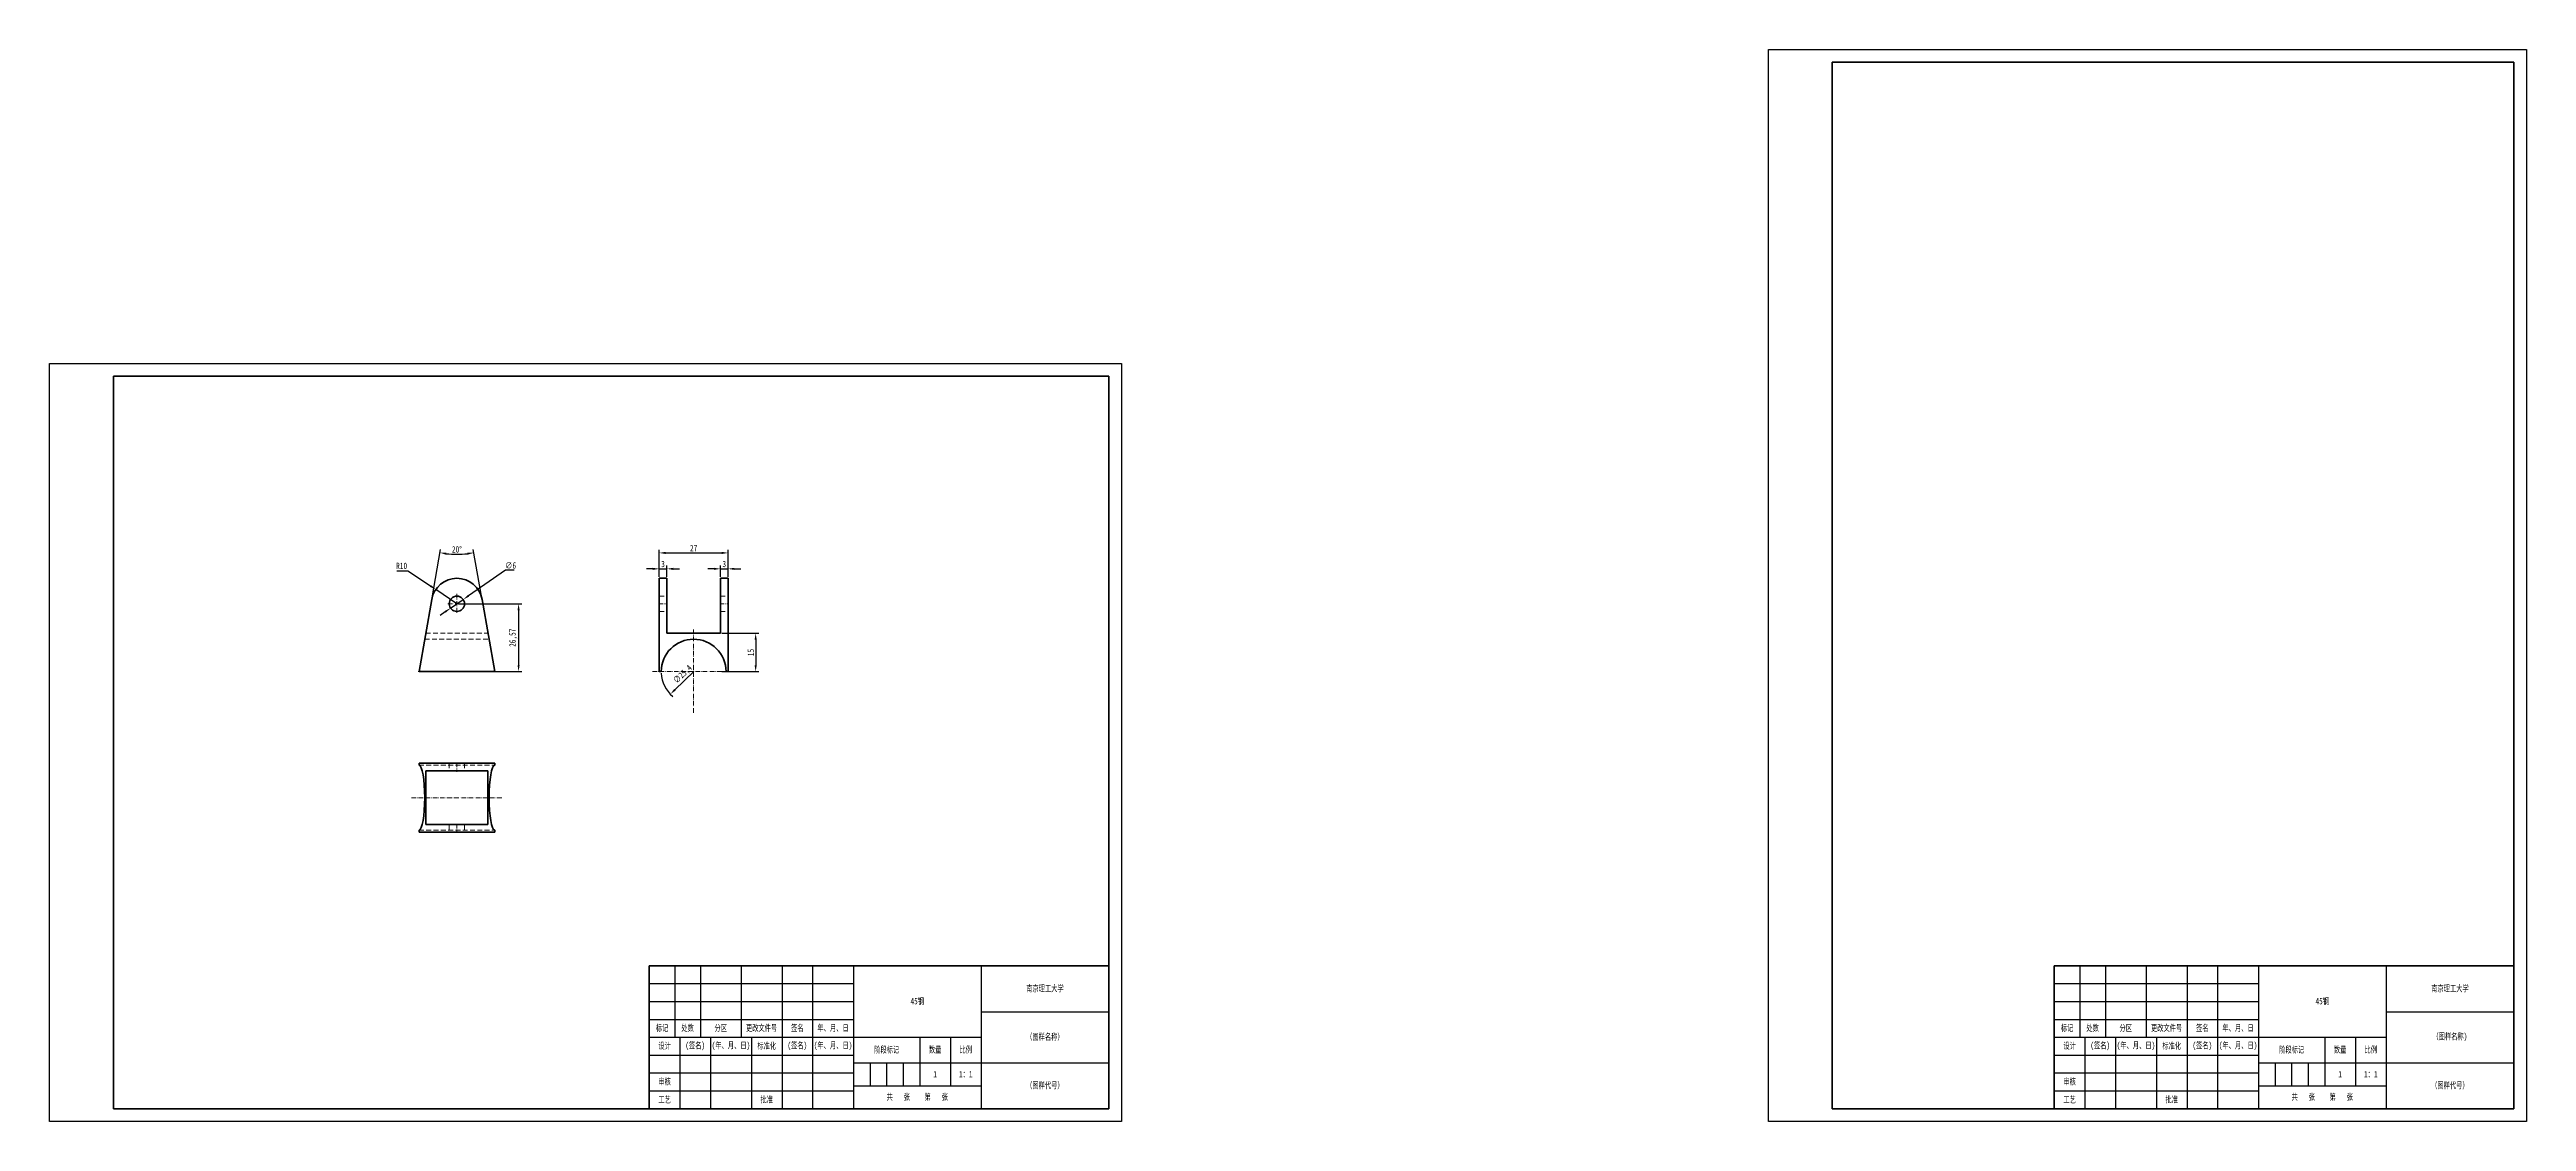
# Model space of a CAD drawing. Header units: millimetres. Extents: x 1050 to 2021, y 766 to 1186.
import ezdxf

# ---------------------------------------------------------------- set-up
doc = ezdxf.new("R2010")
doc.units = ezdxf.units.MM
doc.header["$LTSCALE"] = 0.3
for name, pattern in [('CENTER', [50.8, 31.75, -6.35, 6.35, -6.35]), ('DASHDOT', [18.5, 12, -3, 0.5, -3]), ('DASHED', [19.05, 12.7, -6.35])]:
    doc.linetypes.add(name, pattern=pattern)
for name, color, linetype, lineweight in [('尺寸线', 3, 'Continuous', 25), ('粗实线', 7, 'Continuous', 50), ('细实线', 7, 'Continuous', 25), ('细文本', 7, 'Continuous', 25), ('细点画线', 1, 'CENTER', 25)]:
    doc.layers.add(name, color=color, linetype=linetype, lineweight=lineweight)
doc.styles.add('NUT Standard', font='simfang.ttf', dxfattribs={"width": 0.7, "height": 2.5})
doc.dimstyles.new('NUT Standard', dxfattribs={"dimtxt": 2.5, "dimasz": 2.5, "dimexe": 1.25, "dimexo": 0.625, "dimtad": 1, "dimtoh": 1, "dimtxsty": 'NUT Standard', "dimcen": 2.5, "dimadec": 0, "dimazin": 0, "dimtfac": 1, "dimtmove": 0, "dimatfit": 3, "dimfxl": 1, "dimarcsym": 0})

# ---------------------------------------------------------------- blocks, each defined once
blk = doc.blocks.new('*D7')
at = {"layer": 'Defpoints', "color": 0, "transparency": 16777216}
for p in [(1209.65, 968.44), (1209.65, 941.88), (1233.82, 941.88)]:
    blk.add_point(p, dxfattribs=at)
at = {"layer": '尺寸线', "color": 0, "lineweight": -2, "transparency": 16777216}
for p, q in [((1210.27, 968.44), (1235.07, 968.44)), ((1233.82, 965.94), (1233.82, 944.38)), ((1210.27, 941.88), (1235.07, 941.88))]:
    blk.add_line(p, q, dxfattribs=at)
at = {"layer": '尺寸线', "color": 0, "transparency": 16777216}
for points in [[(1233.41, 965.94), (1234.24, 965.94), (1233.82, 968.44)], [(1233.41, 944.38), (1234.24, 944.38), (1233.82, 941.88)]]:
    blk.add_solid(points, dxfattribs=at)
at = {"layer": '尺寸线', "color": 0, "transparency": 16777216, "insert": (1231.75, 955.16), "char_height": 2.5, "attachment_point": 5, "rotation": 90, "style": 'NUT Standard'}
blk.add_mtext('26,57', dxfattribs=at)
blk = doc.blocks.new('*D8')
at = {"layer": 'Defpoints', "color": 0, "transparency": 16777216}
for p in [(1207.43, 987.92), (1199.8, 970.18), (1219.5, 970.18), (1194.81, 941.88), (1224.49, 941.88)]:
    blk.add_point(p, dxfattribs=at)
at = {"layer": '尺寸线', "color": 0, "lineweight": -2, "transparency": 16777216}
for p, q in [((1199.91, 970.8), (1203.24, 989.67)), ((1219.39, 970.8), (1216.06, 989.67))]:
    blk.add_line(p, q, dxfattribs=at)
blk.add_arc((1209.65, 1026.03), 38.17, 263.75308, 276.24692, dxfattribs=at)
at = {"layer": '尺寸线', "color": 0, "transparency": 16777216}
for points in [[(1205.44, 987.67), (1205.55, 988.5), (1203.02, 988.44)], [(1213.74, 988.5), (1213.86, 987.67), (1216.28, 988.44)]]:
    blk.add_solid(points, dxfattribs=at)
at = {"layer": '尺寸线', "color": 0, "transparency": 16777216, "insert": (1209.65, 989.75), "char_height": 2.5, "attachment_point": 5, "style": 'NUT Standard'}
blk.add_mtext('20°', dxfattribs=at)
blk = doc.blocks.new('*D10')
at = {"layer": 'Defpoints', "color": 0, "transparency": 16777216}
for p in [(1207.18, 966.74), (1212.12, 970.15)]:
    blk.add_point(p, dxfattribs=at)
at = {"layer": '尺寸线', "color": 0, "lineweight": -2, "transparency": 16777216}
for p, q in [((1228.71, 981.59), (1214.17, 971.57)), ((1232.06, 981.59), (1228.71, 981.59)), ((1205.12, 965.32), (1203.06, 963.9)), ((1207.18, 966.74), (1212.12, 970.15))]:
    blk.add_line(p, q, dxfattribs=at)
at = {"layer": '尺寸线', "color": 0, "transparency": 16777216}
for points in [[(1213.94, 971.91), (1214.41, 971.22), (1212.12, 970.15)], [(1204.88, 965.66), (1205.36, 964.98), (1207.18, 966.74)]]:
    blk.add_solid(points, dxfattribs=at)
at = {"layer": '尺寸线', "color": 0, "transparency": 16777216, "insert": (1230.7, 983.48), "char_height": 2.5, "attachment_point": 5, "style": 'NUT Standard'}
blk.add_mtext('∅6', dxfattribs=at)
blk = doc.blocks.new('*D11')
at = {"layer": 'Defpoints', "color": 0, "transparency": 16777216}
for p in [(1311.54, 950.72), (1293.3, 933.04)]:
    blk.add_point(p, dxfattribs=at)
at = {"layer": '尺寸线', "color": 0, "lineweight": -2, "transparency": 16777216}
blk.add_line((1302.53, 941.98), (1295.09, 934.78), dxfattribs=at)
blk.add_arc((1302.42, 941.88), 12.7, 182.81967, 229.74945, dxfattribs=at)
at = {"layer": '尺寸线', "color": 0, "transparency": 16777216}
blk.add_solid([(1294.8, 935.08), (1295.38, 934.48), (1293.3, 933.04)], dxfattribs=at)
at = {"layer": '尺寸线', "color": 0, "transparency": 16777216, "insert": (1298.27, 940.74), "char_height": 2.5, "attachment_point": 5, "rotation": 44.1101, "style": 'NUT Standard'}
blk.add_mtext('∅25,4', dxfattribs=at)
blk = doc.blocks.new('*D12')
at = {"layer": 'Defpoints', "color": 0, "transparency": 16777216}
for p in [(1291.92, 982.15), (1288.92, 978.44), (1291.92, 978.44)]:
    blk.add_point(p, dxfattribs=at)
at = {"layer": '尺寸线', "color": 0, "lineweight": -2, "transparency": 16777216}
for p, q in [((1286.42, 982.15), (1283.92, 982.15)), ((1288.92, 979.07), (1288.92, 983.4)), ((1288.92, 982.15), (1291.92, 982.15)), ((1291.92, 979.07), (1291.92, 983.4)), ((1294.42, 982.15), (1296.92, 982.15))]:
    blk.add_line(p, q, dxfattribs=at)
at = {"layer": '尺寸线', "color": 0, "transparency": 16777216}
for points in [[(1286.42, 982.56), (1286.42, 981.73), (1288.92, 982.15)], [(1294.42, 982.56), (1294.42, 981.73), (1291.92, 982.15)]]:
    blk.add_solid(points, dxfattribs=at)
at = {"layer": '尺寸线', "color": 0, "transparency": 16777216, "insert": (1290.42, 984.04), "char_height": 2.5, "attachment_point": 5, "style": 'NUT Standard'}
blk.add_mtext('3', dxfattribs=at)
blk = doc.blocks.new('*D13')
at = {"layer": 'Defpoints', "color": 0, "transparency": 16777216}
for p in [(1315.92, 982.15), (1312.92, 978.44), (1315.92, 978.44)]:
    blk.add_point(p, dxfattribs=at)
at = {"layer": '尺寸线', "color": 0, "lineweight": -2, "transparency": 16777216}
for p, q in [((1310.42, 982.15), (1307.92, 982.15)), ((1312.92, 979.07), (1312.92, 983.4)), ((1312.92, 982.15), (1315.92, 982.15)), ((1315.92, 979.07), (1315.92, 983.4)), ((1318.42, 982.15), (1320.92, 982.15))]:
    blk.add_line(p, q, dxfattribs=at)
at = {"layer": '尺寸线', "color": 0, "transparency": 16777216}
for points in [[(1310.42, 982.56), (1310.42, 981.73), (1312.92, 982.15)], [(1318.42, 982.56), (1318.42, 981.73), (1315.92, 982.15)]]:
    blk.add_solid(points, dxfattribs=at)
at = {"layer": '尺寸线', "color": 0, "transparency": 16777216, "insert": (1314.42, 984.04), "char_height": 2.5, "attachment_point": 5, "style": 'NUT Standard'}
blk.add_mtext('3', dxfattribs=at)
blk = doc.blocks.new('*D14')
at = {"layer": 'Defpoints', "color": 0, "transparency": 16777216}
for p in [(1315.92, 988.38), (1288.92, 978.44), (1315.92, 978.44)]:
    blk.add_point(p, dxfattribs=at)
at = {"layer": '尺寸线', "color": 0, "lineweight": -2, "transparency": 16777216}
for p, q in [((1288.92, 979.07), (1288.92, 989.63)), ((1291.42, 988.38), (1313.42, 988.38)), ((1315.92, 979.07), (1315.92, 989.63))]:
    blk.add_line(p, q, dxfattribs=at)
at = {"layer": '尺寸线', "color": 0, "transparency": 16777216}
for points in [[(1291.42, 988.8), (1291.42, 987.96), (1288.92, 988.38)], [(1313.42, 988.8), (1313.42, 987.96), (1315.92, 988.38)]]:
    blk.add_solid(points, dxfattribs=at)
at = {"layer": '尺寸线', "color": 0, "transparency": 16777216, "insert": (1302.42, 990.27), "char_height": 2.5, "attachment_point": 5, "style": 'NUT Standard'}
blk.add_mtext('27', dxfattribs=at)
blk = doc.blocks.new('*D15')
at = {"layer": 'Defpoints', "color": 0, "transparency": 16777216}
for p in [(1312.83, 956.88), (1312.83, 941.88), (1326.72, 941.88)]:
    blk.add_point(p, dxfattribs=at)
at = {"layer": '尺寸线', "color": 0, "lineweight": -2, "transparency": 16777216}
for p, q in [((1313.46, 956.88), (1327.97, 956.88)), ((1326.72, 954.38), (1326.72, 944.38)), ((1313.46, 941.88), (1327.97, 941.88))]:
    blk.add_line(p, q, dxfattribs=at)
at = {"layer": '尺寸线', "color": 0, "transparency": 16777216}
for points in [[(1326.31, 954.38), (1327.14, 954.38), (1326.72, 956.88)], [(1326.31, 944.38), (1327.14, 944.38), (1326.72, 941.88)]]:
    blk.add_solid(points, dxfattribs=at)
at = {"layer": '尺寸线', "color": 0, "transparency": 16777216, "insert": (1324.84, 949.38), "char_height": 2.5, "attachment_point": 5, "rotation": 90, "style": 'NUT Standard'}
blk.add_mtext('15', dxfattribs=at)
blk = doc.blocks.new('*D16')
at = {"layer": 'Defpoints', "color": 0, "transparency": 16777216}
for p in [(1201.36, 974.04), (1209.65, 968.44)]:
    blk.add_point(p, dxfattribs=at)
at = {"layer": '尺寸线', "color": 0, "lineweight": -2, "transparency": 16777216}
for p, q in [((1186.18, 981.42), (1190.44, 981.42)), ((1190.44, 981.42), (1199.29, 975.44)), ((1209.65, 968.44), (1201.36, 974.04))]:
    blk.add_line(p, q, dxfattribs=at)
at = {"layer": '尺寸线', "color": 0, "transparency": 16777216}
blk.add_solid([(1199.52, 975.79), (1199.06, 975.1), (1201.36, 974.04)], dxfattribs=at)
at = {"layer": '尺寸线', "color": 0, "transparency": 16777216, "insert": (1188, 983.31), "char_height": 2.5, "attachment_point": 5, "style": 'NUT Standard'}
blk.add_mtext('R10', dxfattribs=at)

msp = doc.modelspace()

# ---------------------------------------------------------------- linework, layer by layer
for p, q in [((1723.555, 765.619), (1723.555, 1185.619)), ((1723.555, 1185.619), (2020.555, 1185.619)), ((2020.555, 1185.619), (2020.555, 765.619)), ((1050.042, 1062.619), (1470.042, 1062.619)), ((1050.042, 765.619), (1050.042, 1062.619)), ((1470.042, 1062.619), (1470.042, 765.619)), ((2015.555, 854.619), (2015.555, 770.619)), ((1470.042, 765.619), (1050.042, 765.619)), ((2020.555, 765.619), (1723.555, 765.619))]:
    msp.add_line(p, q)
at = {"color": 2, "linetype": 'DASHED', "lineweight": 13, "ltscale": 0.5}
for p, q in [((1288.917, 971.444), (1291.917, 971.444)), ((1312.917, 971.444), (1315.917, 971.444)), ((1288.917, 965.444), (1291.917, 965.444)), ((1312.917, 965.444), (1315.917, 965.444)), ((1197.048, 954.577), (1222.247, 954.577)), ((1197.454, 956.877), (1221.841, 956.877)), ((1194.809, 905.163), (1224.486, 905.163)), ((1206.647, 905.963), (1206.647, 902.963)), ((1212.647, 905.963), (1212.647, 902.963)), ((1194.809, 879.763), (1224.486, 879.763)), ((1206.647, 881.963), (1206.647, 878.963)), ((1212.647, 881.963), (1212.647, 878.963))]:
    msp.add_line(p, q, dxfattribs=at)
at = {"color": 7, "linetype": 'DASHDOT', "lineweight": 13}
msp.add_line((1194.528, 941.877), (1224.767, 941.877), dxfattribs=at)
at = {"color": 7, "lineweight": 35}
for p, q in [((1288.917, 941.877), (1289.717, 941.877)), ((1315.117, 941.877), (1315.917, 941.877)), ((1194.809, 905.963), (1194.809, 905.163)), ((1219.495, 905.963), (1224.486, 905.963)), ((1221.841, 902.963), (1219.495, 902.963)), ((1224.486, 905.963), (1224.486, 905.163))]:
    msp.add_line(p, q, dxfattribs=at)
at = {"layer": '粗实线'}
for p, q in [((1748.555, 770.619), (1748.555, 1180.619)), ((1748.555, 1180.619), (2015.555, 1180.619)), ((2015.555, 1180.619), (2015.555, 770.619)), ((1075.042, 770.619), (1075.042, 1057.619)), ((1075.042, 1057.619), (1465.042, 1057.619)), ((1465.042, 1057.619), (1465.042, 770.619)), ((1285.042, 826.619), (1465.042, 826.619)), ((1285.042, 770.619), (1285.042, 826.619)), ((1835.555, 826.619), (2015.555, 826.619)), ((1835.555, 770.619), (1835.555, 826.619)), ((1465.042, 770.619), (1075.042, 770.619)), ((1285.042, 770.619), (1465.042, 770.619)), ((2015.555, 770.619), (1748.555, 770.619))]:
    msp.add_line(p, q, dxfattribs=at)
at = {"layer": '粗实线', "color": 7, "lineweight": 35}
for p, q in [((1288.917, 970.181), (1288.917, 978.444)), ((1288.917, 978.444), (1291.917, 978.444)), ((1291.917, 970.181), (1291.917, 978.444)), ((1312.917, 970.181), (1312.917, 978.444)), ((1312.917, 978.444), (1315.917, 978.444)), ((1315.917, 970.181), (1315.917, 978.444)), ((1199.799, 970.181), (1194.809, 941.877)), ((1219.495, 970.181), (1224.486, 941.877)), ((1288.917, 970.181), (1288.917, 941.877)), ((1291.917, 970.181), (1291.917, 956.877)), ((1312.917, 970.181), (1312.917, 956.877)), ((1315.917, 970.181), (1315.917, 941.877)), ((1312.917, 956.877), (1291.917, 956.877)), ((1194.809, 941.877), (1224.486, 941.877)), ((1199.799, 905.963), (1194.809, 905.963)), ((1197.454, 881.963), (1197.454, 902.963)), ((1199.799, 902.963), (1197.454, 902.963)), ((1199.799, 905.963), (1219.495, 905.963)), ((1199.799, 902.963), (1219.495, 902.963)), ((1221.841, 881.963), (1221.841, 902.963)), ((1194.809, 879.763), (1194.809, 878.963)), ((1199.799, 878.963), (1194.809, 878.963)), ((1199.799, 881.963), (1197.454, 881.963)), ((1199.799, 881.963), (1219.495, 881.963)), ((1199.799, 878.963), (1219.495, 878.963)), ((1221.841, 881.963), (1219.495, 881.963)), ((1219.495, 878.963), (1224.486, 878.963)), ((1224.486, 879.763), (1224.486, 878.963))]:
    msp.add_line(p, q, dxfattribs=at)
msp.add_circle((1209.647, 968.444), 3, dxfattribs=at)
for centre, radius, start, end in [((1209.647, 968.444), 10, 10.000001, 169.999993), ((1302.417, 941.877), 12.7, 0, 179.999995)]:
    msp.add_arc(centre, radius, start, end, dxfattribs=at)
for centre, major_axis in [((1194.809, 892.463), (0, 12.7)), ((1224.486, 892.463), (0, -12.7))]:
    msp.add_ellipse(centre, major_axis=major_axis, ratio=0.176327, start_param=3.1415927, end_param=6.2831853, dxfattribs=at)
at = {"layer": '细实线'}
for p, q in [((1295.042, 826.619), (1295.042, 798.619)), ((1305.042, 826.619), (1305.042, 798.619)), ((1321.042, 826.619), (1321.042, 798.619)), ((1337.042, 826.619), (1337.042, 798.619)), ((1349.042, 826.619), (1349.042, 798.619)), ((1365.042, 826.619), (1365.042, 770.619)), ((1415.042, 826.619), (1415.042, 770.619)), ((1845.555, 826.619), (1845.555, 798.619)), ((1855.555, 826.619), (1855.555, 798.619)), ((1871.555, 826.619), (1871.555, 798.619)), ((1887.555, 826.619), (1887.555, 798.619)), ((1899.555, 826.619), (1899.555, 798.619)), ((1915.555, 826.619), (1915.555, 770.619)), ((1965.555, 826.619), (1965.555, 770.619)), ((1285.042, 819.619), (1365.042, 819.619)), ((1835.555, 819.619), (1915.555, 819.619)), ((1285.042, 812.619), (1365.042, 812.619)), ((1285.042, 805.619), (1365.042, 805.619)), ((1415.042, 808.619), (1465.042, 808.619)), ((1835.555, 812.619), (1915.555, 812.619)), ((1835.555, 805.619), (1915.555, 805.619)), ((1965.555, 808.619), (2015.555, 808.619)), ((1285.042, 798.619), (1415.042, 798.619)), ((1297.042, 798.619), (1297.042, 770.619)), ((1309.042, 798.619), (1309.042, 770.619)), ((1325.042, 798.619), (1325.042, 770.619)), ((1337.042, 798.619), (1337.042, 770.619)), ((1349.042, 798.619), (1349.042, 770.619)), ((1391.042, 798.619), (1391.042, 779.619)), ((1403.042, 798.619), (1403.042, 779.619)), ((1835.555, 798.619), (1965.555, 798.619)), ((1847.555, 798.619), (1847.555, 770.619)), ((1859.555, 798.619), (1859.555, 770.619)), ((1875.555, 798.619), (1875.555, 770.619)), ((1887.555, 798.619), (1887.555, 770.619)), ((1899.555, 798.619), (1899.555, 770.619)), ((1941.555, 798.619), (1941.555, 779.619)), ((1953.555, 798.619), (1953.555, 779.619)), ((1285.042, 791.619), (1365.042, 791.619)), ((1365.042, 788.619), (1465.042, 788.619)), ((1371.542, 788.619), (1371.542, 779.619)), ((1378.042, 788.619), (1378.042, 779.619)), ((1384.542, 788.619), (1384.542, 779.619)), ((1835.555, 791.619), (1915.555, 791.619)), ((1915.555, 788.619), (2015.555, 788.619)), ((1922.055, 788.619), (1922.055, 779.619)), ((1928.555, 788.619), (1928.555, 779.619)), ((1935.055, 788.619), (1935.055, 779.619)), ((1285.042, 784.619), (1365.042, 784.619)), ((1285.042, 777.619), (1365.042, 777.619)), ((1365.042, 779.619), (1415.042, 779.619)), ((1835.555, 784.619), (1915.555, 784.619)), ((1835.555, 777.619), (1915.555, 777.619)), ((1915.555, 779.619), (1965.555, 779.619))]:
    msp.add_line(p, q, dxfattribs=at)
at = {"layer": '细点画线', "linetype": 'DASHDOT', "lineweight": 13, "ltscale": 0.5}
for p, q in [((1209.647, 972.344), (1209.647, 964.544)), ((1213.547, 968.444), (1205.747, 968.444)), ((1288.617, 968.444), (1292.217, 968.444)), ((1312.617, 968.444), (1316.217, 968.444)), ((1302.417, 958.387), (1302.417, 925.367)), ((1318.927, 941.877), (1285.907, 941.877)), ((1209.647, 906.263), (1209.647, 902.663)), ((1191.841, 892.463), (1227.454, 892.463)), ((1209.647, 882.263), (1209.647, 878.663))]:
    msp.add_line(p, q, dxfattribs=at)

# ---------------------------------------------------------------- texts
at = {"layer": '粗实线', "char_height": 2.5, "attachment_point": 5, "style": 'NUT Standard'}
for s, insert in [('\\pxqc;{\\fFangSong|b0|i0|c134|p49;1}', (1397.042, 784.119)), ('\\pxqc;{\\fFangSong|b0|i0|c134|p49;1：1}', (1409.042, 784.119)), ('\\pxqc;{\\fFangSong|b0|i0|c134|p49;1}', (1947.555, 784.119)), ('\\pxqc;{\\fFangSong|b0|i0|c134|p49;1：1}', (1959.555, 784.119))]:
    msp.add_mtext_dynamic_manual_height_columns(s, width=12, gutter_width=12.5, heights=[0], dxfattribs=dict(at, insert=insert))
at = {"layer": '粗实线', "char_height": 2.5, "width": 12, "attachment_point": 5, "style": 'NUT Standard'}
for s, insert in [('工艺', (1841.555, 774.119)), ('批准', (1881.555, 774.119))]:
    msp.add_mtext(s, dxfattribs=dict(at, insert=insert))
at = {"layer": '细文本', "char_height": 2.5, "attachment_point": 5, "style": 'NUT Standard'}
for s, insert, width in [('{\\fFangSong|b0|i0|c134|p49;南京理工大学}', (1440.042, 817.619), 50), ('{\\fFangSong|b0|i0|c134|p49;南京理工大学}', (1990.555, 817.619), 50), ('45钢', (1390.042, 812.619), 50), ('45钢', (1940.555, 812.619), 50), ('标记', (1290.042, 802.119), 10), ('设计', (1291.042, 795.119), 12), ('处数', (1300.042, 802.119), 10), ('(签名)', (1303.042, 795.119), 12), ('(年、月、日)', (1317.042, 795.119), 16), ('分区', (1313.042, 802.119), 16), ('更改文件号', (1329.042, 802.119), 16), ('标准化', (1331.042, 795.119), 12), ('(签名)', (1343.042, 795.119), 12), ('签名', (1343.042, 802.119), 12), ('(年、月、日)', (1357.042, 795.119), 16), ('年、月、日', (1357.042, 802.119), 16), ('（图样名称）', (1440.042, 798.619), 50), ('标记', (1840.555, 802.119), 10), ('设计', (1841.555, 795.119), 12), ('处数', (1850.555, 802.119), 10), ('(签名)', (1853.555, 795.119), 12), ('(年、月、日)', (1867.555, 795.119), 16), ('分区', (1863.555, 802.119), 16), ('更改文件号', (1879.555, 802.119), 16), ('标准化', (1881.555, 795.119), 12), ('(签名)', (1893.555, 795.119), 12), ('签名', (1893.555, 802.119), 12), ('(年、月、日)', (1907.555, 795.119), 16), ('年、月、日', (1907.555, 802.119), 16), ('（图样名称)', (1990.555, 798.619), 50), ('阶段标记', (1378.042, 793.619), 26), ('数量', (1397.042, 793.619), 12), ('比例', (1409.042, 793.619), 12), ('阶段标记', (1928.555, 793.619), 26), ('数量', (1947.555, 793.619), 12), ('比例', (1959.555, 793.619), 12), ('审核', (1291.042, 781.119), 12), ('共   张    第   张', (1390.042, 775.119), 50), ('（图样代号）', (1440.042, 779.619), 50), ('审核', (1841.555, 781.119), 12), ('共   张    第   张', (1940.555, 775.119), 50), ('（图样代号）', (1990.555, 779.619), 50), ('工艺', (1291.042, 774.119), 12), ('批准', (1331.042, 774.119), 12)]:
    msp.add_mtext(s, dxfattribs=dict(at, insert=insert, width=width))

# ---------------------------------------------------------------- dimensions: what is measured, and where the dimension line sits
at = {"layer": '尺寸线'}
dim = msp.add_angular_dim_2l(base=(1207.428, 987.924), line1=((1219.495, 970.181), (1224.486, 941.877)), line2=((1199.799, 970.181), (1194.809, 941.877)), dimstyle='NUT Standard', dxfattribs=at)
dim.commit()
dim.dimension.update_dxf_attribs({"geometry": '*D8', "text_midpoint": (1209.647, 989.749)})
for base, p1, p2, picture, middle in [((1315.917, 988.38), (1288.917, 978.444), (1315.917, 978.444), '*D14', (1302.417, 990.269)), ((1291.917, 982.147), (1288.917, 978.444), (1291.917, 978.444), '*D12', (1290.417, 984.036)), ((1315.917, 982.147), (1312.917, 978.444), (1315.917, 978.444), '*D13', (1314.417, 984.036))]:
    dim = msp.add_linear_dim(base=base, p1=p1, p2=p2, dimstyle='NUT Standard', dxfattribs=at)
    dim.commit()
    dim.dimension.update_dxf_attribs({"geometry": picture, "text_midpoint": middle})
dim = msp.add_radius_dim(center=(1209.647, 968.444), mpoint=(1201.361, 974.043), dimstyle='NUT Standard', dxfattribs=at)
dim.commit()
dim.dimension.update_dxf_attribs({"geometry": '*D16', "text_midpoint": (1187.999, 981.422), "dimtype": 164})
for p1, p2, picture, middle in [((1207.178, 966.741), (1212.117, 970.148), '*D10', (1230.696, 981.592)), ((1311.536, 950.717), (1293.298, 933.038), '*D11', (1299.708, 939.251))]:
    dim = msp.add_diameter_dim_2p(p1=p1, p2=p2, dimstyle='NUT Standard', dxfattribs=at)
    dim.commit()
    dim.dimension.update_dxf_attribs({"geometry": picture, "text_midpoint": middle, "dimtype": 163})
for base, p1, p2, picture, middle in [((1233.823, 941.877), (1209.647, 968.444), (1209.647, 941.877), '*D7', (1231.755, 955.161)), ((1326.725, 941.877), (1312.831, 956.877), (1312.831, 941.877), '*D15', (1324.835, 949.377))]:
    dim = msp.add_linear_dim(base=base, p1=p1, p2=p2, angle=90, dimstyle='NUT Standard', dxfattribs=at)
    dim.commit()
    dim.dimension.update_dxf_attribs({"geometry": picture, "text_midpoint": middle})

doc.saveas('drawing.dxf')
